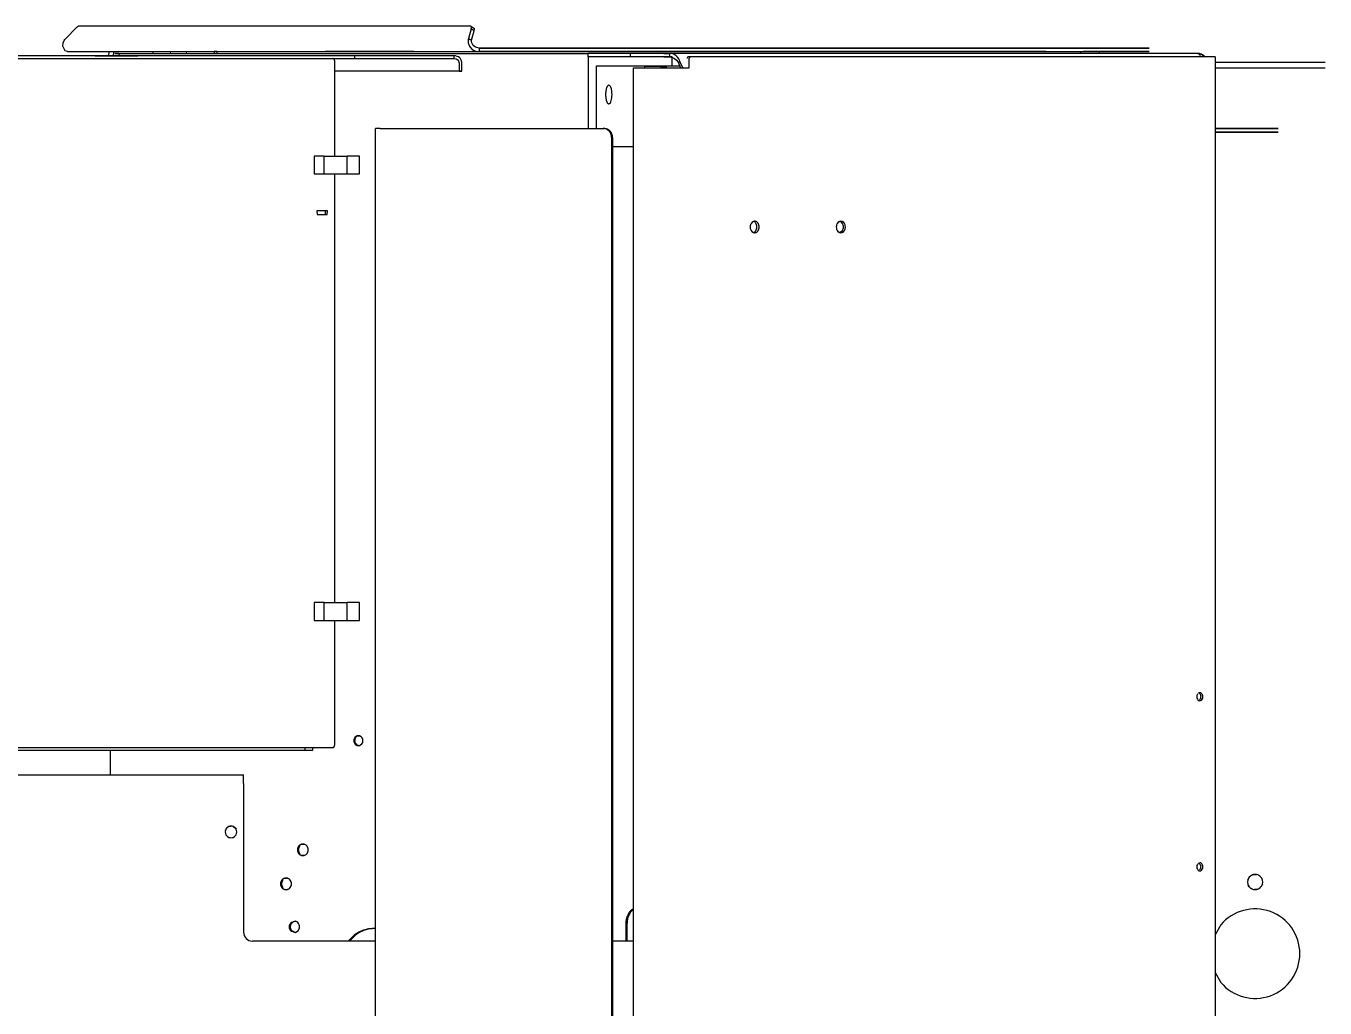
# Model space of a CAD drawing. Header units: millimetres. Extents: x -187347 to 135007, y -6415 to 292048.
# Drawn here: x -62155 to -61430, y 56577 to 57126 of the extents above; entities that cross this region are included whole.
import ezdxf

# ---------------------------------------------------------------- set-up
doc = ezdxf.new("R2010")
doc.units = ezdxf.units.MM
doc.header["$LTSCALE"] = 100
doc.layers.get('0').update_dxf_attribs({"lineweight": 18})
doc.layers.add('Layout Cabinplant', color=30, linetype='Continuous')
doc.layers.add('LAYOUT customer', color=5, linetype='Continuous')

# ---------------------------------------------------------------- blocks, each defined once
blk = doc.blocks.new('CP hopper')
at = {"color": 5, "linetype": 'Continuous'}
blk.add_arc((-27218.74, -666.67), 4.9, 135.00354, 180.00394, dxfattribs=at)
for points in [[(-27222.24, -665.09), (-27222.86, -665.58), (-27223.35, -666.2), (-27223.62, -666.72), (-27223.64, -667.3)], [(-27123.39, -914.16), (-27123.51, -913.49), (-27123.83, -912.9), (-27124.07, -912.62), (-27124.35, -912.38), (-27124.67, -912.15), (-27125.02, -911.97), (-27125.41, -911.83), (-27125.8, -911.72), (-27126.22, -911.66), (-27126.64, -911.64), (-27127.07, -911.66), (-27127.49, -911.72), (-27127.88, -911.83), (-27128.27, -911.97), (-27128.62, -912.15), (-27128.94, -912.38), (-27129.22, -912.62), (-27129.46, -912.9), (-27129.78, -913.49), (-27129.89, -914.16)], [(-27123.39, -914.16), (-27123.93, -914), (-27124.38, -913.66), (-27124.75, -913.4), (-27125.15, -913.19), (-27125.51, -913.06), (-27125.89, -912.96), (-27126.26, -912.91), (-27126.64, -912.89), (-27127.03, -912.91), (-27127.4, -912.96), (-27127.77, -913.05), (-27128.12, -913.17), (-27128.44, -913.32), (-27128.76, -913.5), (-27129.31, -913.85), (-27129.89, -914.16)], [(-27221.64, -949.91), (-27221.59, -950.04), (-27221.53, -950.16), (-27221.48, -950.29), (-27221.41, -950.4), (-27221.32, -950.47), (-27221.21, -950.53), (-27221.1, -950.59), (-27220.99, -950.65)], [(-27221.64, -951.17), (-27221.59, -951.29), (-27221.53, -951.42), (-27221.48, -951.55), (-27221.41, -951.66), (-27221.32, -951.73), (-27221.21, -951.79), (-27221.1, -951.85), (-27220.99, -951.91)], [(-27176.64, -993.49), (-27177.62, -993.58), (-27178.56, -993.85), (-27179, -994.04), (-27179.42, -994.28), (-27179.82, -994.55), (-27180.18, -994.87), (-27180.51, -995.21), (-27180.8, -995.58), (-27181.05, -995.97), (-27181.26, -996.39), (-27181.55, -997.27), (-27181.64, -998.19)], [(-27176.64, -994), (-27177.62, -994.09), (-27178.56, -994.36), (-27179, -994.56), (-27179.42, -994.79), (-27179.82, -995.07), (-27180.18, -995.38), (-27180.51, -995.72), (-27180.81, -996.1), (-27181.09, -996.51), (-27181.33, -996.95), (-27181.6, -997.81), (-27181.64, -998.7)], [(-27205.89, -995.58), (-27205.69, -996), (-27205.38, -996.35), (-27205.08, -996.55), (-27204.75, -996.69), (-27204.34, -996.85), (-27203.92, -996.98), (-27203.42, -997.1), (-27202.92, -997.19), (-27202.37, -997.27), (-27201.81, -997.33), (-27201.23, -997.36), (-27200.64, -997.37), (-27200.06, -997.36), (-27199.48, -997.33), (-27198.92, -997.27), (-27198.37, -997.19), (-27197.87, -997.1), (-27197.37, -996.98), (-27196.95, -996.85), (-27196.54, -996.69), (-27196.22, -996.54), (-27195.91, -996.35), (-27195.56, -996.03), (-27195.39, -995.58)]]:
    blk.add_spline(points, degree=3, dxfattribs=at)
at = {"layer": 'LAYOUT customer', "linetype": 'Continuous'}
for p, q in [((-27218.64, -656.96), (-27218.64, -595.55)), ((-27215.64, -656.96), (-27215.64, -595.55)), ((-27181.64, -625.06), (-27181.64, -621.77)), ((-27181.64, -621.77), (-27181.64, -626.77)), ((-27179.64, -626.77), (-27179.64, -621.77)), ((-27179.64, -621.77), (-27179.64, -625.06)), ((-27181.64, -626.77), (-27181.64, -625.06)), ((-27181.64, -626.77), (-27181.64, -656.96)), ((-27181.64, -656.96), (-27181.64, -626.77)), ((-27179.64, -625.06), (-27179.64, -626.77)), ((-27179.64, -626.77), (-27179.64, -656.96)), ((-27179.64, -656.96), (-27179.64, -626.77)), ((-26762.73, -630.91), (-26763.31, -631.31)), ((-26761.75, -630.53), (-26762.73, -630.91)), ((-26760.64, -630.37), (-26761.75, -630.53)), ((-26759.54, -630.53), (-26760.64, -630.37)), ((-26758.55, -630.92), (-26759.54, -630.53)), ((-26759.54, -630.53), (-26759.14, -630.68)), ((-26757.97, -631.32), (-26758.55, -630.92)), ((-26764.89, -634.6), (-26764.81, -633.78)), ((-26764.81, -633.78), (-26764.89, -634.6)), ((-26764.82, -635.43), (-26764.89, -634.6)), ((-26764.89, -634.6), (-26764.82, -635.43)), ((-26764.62, -636.12), (-26764.82, -635.43)), ((-26764.82, -635.43), (-26764.62, -636.12)), ((-26764.61, -633.08), (-26764.81, -633.78)), ((-26764.62, -636.12), (-26763.99, -637.23)), ((-26763.98, -631.98), (-26764.61, -633.08)), ((-26763.99, -637.23), (-26764.25, -636.77)), ((-26763.99, -637.23), (-26763.32, -637.92)), ((-26763.98, -631.98), (-26763.31, -631.31)), ((-26763.31, -631.31), (-26763.98, -631.98)), ((-26763.32, -637.92), (-26762.74, -638.32)), ((-26762.74, -638.32), (-26761.76, -638.71)), ((-26759.54, -638.71), (-26758.55, -638.32)), ((-26758.55, -638.32), (-26759.08, -638.53)), ((-26758.55, -638.32), (-26757.97, -637.92)), ((-26757.97, -637.92), (-26758.55, -638.32)), ((-26757.31, -631.98), (-26757.97, -631.32)), ((-26757.97, -637.92), (-26757.3, -637.23)), ((-26757.3, -637.23), (-26757.97, -637.92)), ((-26756.68, -633.08), (-26757.31, -631.98)), ((-26757.31, -631.98), (-26757.03, -632.48)), ((-26757.3, -637.23), (-26756.67, -636.12)), ((-26756.67, -636.12), (-26757.04, -636.77)), ((-26756.48, -633.78), (-26756.68, -633.08)), ((-26756.68, -633.08), (-26756.48, -633.78)), ((-26756.67, -636.12), (-26756.48, -635.46)), ((-26756.43, -634.95), (-26756.48, -633.78)), ((-26756.48, -633.78), (-26756.4, -634.6)), ((-26756.48, -635.46), (-26756.43, -634.95)), ((-26756.4, -634.6), (-26756.43, -634.95)), ((-26761.76, -638.71), (-26762.21, -638.53)), ((-26761.76, -638.71), (-26760.64, -638.87)), ((-26760.64, -638.87), (-26759.54, -638.71)), ((-27221.64, -656.96), (-27221.64, -658.78)), ((-27221.64, -656.96), (-26411.64, -656.96)), ((-27221.64, -658.78), (-27221.64, -949.91)), ((-26736.71, -653.77), (-26731.19, -656.96)), ((-26710.1, -656.96), (-26704.58, -653.77)), ((-27223.64, -666.67), (-27223.47, -665.24)), ((-27223.64, -666.67), (-27223.64, -667.3)), ((-27223.64, -666.67), (-27223.64, -667.3)), ((-27223.64, -667.3), (-27223.64, -961.43)), ((-27223.47, -665.24), (-27223.32, -664.8)), ((-27223.32, -664.8), (-27222.85, -663.93)), ((-27222.85, -663.93), (-27222.21, -663.21)), ((-27222.24, -665.09), (-27221.64, -664.96)), ((-27222.21, -663.21), (-27221.64, -662.83)), ((-27221.64, -662.83), (-27222.21, -663.21)), ((-26866.3, -665), (-26866.39, -665.47)), ((-26866.39, -665.47), (-26866.3, -666.26)), ((-26865.88, -664.36), (-26866.3, -665)), ((-26866.3, -666.26), (-26866.09, -665.86)), ((-26866.09, -665.86), (-26865.53, -665.36)), ((-26865.89, -666.58), (-26865.53, -666.85)), ((-26865.52, -664.09), (-26865.88, -664.36)), ((-26865.53, -665.36), (-26864.95, -665.1)), ((-26865.53, -666.85), (-26864.95, -667.11)), ((-26864.93, -663.84), (-26865.52, -664.09)), ((-26864.95, -665.1), (-26864.58, -665.02)), ((-26864.95, -667.11), (-26864.58, -667.19)), ((-26864.56, -663.75), (-26864.93, -663.84)), ((-26864.58, -665.02), (-26864.15, -664.98)), ((-26864.58, -667.19), (-26864.15, -667.23)), ((-26864.13, -663.72), (-26864.56, -663.75)), ((-26864.15, -664.98), (-26863.73, -665.01)), ((-26864.15, -667.23), (-26863.73, -667.19)), ((-26863.71, -663.76), (-26864.13, -663.72)), ((-26863.73, -665.01), (-26863.36, -665.1)), ((-26863.73, -667.19), (-26863.36, -667.11)), ((-26863.34, -663.84), (-26863.71, -663.76)), ((-26863.36, -665.1), (-26862.77, -665.35)), ((-26863.36, -667.11), (-26862.77, -666.86)), ((-26862.76, -664.1), (-26863.34, -663.84)), ((-26862.77, -665.35), (-26862.41, -665.62)), ((-26862.77, -666.86), (-26862.41, -666.59)), ((-26862.2, -664.6), (-26862.76, -664.1)), ((-26862.41, -666.59), (-26861.99, -665.95)), ((-26861.99, -665.01), (-26862.2, -664.6)), ((-26861.89, -665.47), (-26861.99, -665.01)), ((-26861.99, -665.95), (-26861.89, -665.47)), ((-26771.3, -665), (-26771.39, -665.47)), ((-26771.39, -665.47), (-26771.09, -665.86)), ((-26770.88, -664.36), (-26771.3, -665)), ((-26771.09, -665.86), (-26771.3, -666.26)), ((-26771.3, -666.26), (-26771.09, -665.86)), ((-26771.09, -665.86), (-26770.53, -665.36)), ((-26770.89, -666.58), (-26770.53, -666.85)), ((-26770.52, -664.09), (-26770.88, -664.36)), ((-26770.53, -665.36), (-26769.95, -665.1)), ((-26770.53, -666.85), (-26769.95, -667.11)), ((-26769.93, -663.84), (-26770.52, -664.09)), ((-26769.95, -665.1), (-26769.58, -665.02)), ((-26769.95, -667.11), (-26769.58, -667.19)), ((-26769.56, -663.75), (-26769.93, -663.84)), ((-26769.58, -665.02), (-26769.15, -664.98)), ((-26769.58, -667.19), (-26769.15, -667.23)), ((-26769.13, -663.72), (-26769.56, -663.75)), ((-26769.15, -664.98), (-26768.73, -665.01)), ((-26769.15, -667.23), (-26768.73, -667.19)), ((-26768.71, -663.76), (-26769.13, -663.72)), ((-26768.73, -665.01), (-26768.36, -665.1)), ((-26768.73, -667.19), (-26768.36, -667.11)), ((-26768.34, -663.84), (-26768.71, -663.76)), ((-26768.36, -665.1), (-26767.77, -665.35)), ((-26768.36, -667.11), (-26767.77, -666.86)), ((-26767.76, -664.1), (-26768.34, -663.84)), ((-26767.77, -665.35), (-26767.41, -665.62)), ((-26767.77, -666.86), (-26767.41, -666.59)), ((-26767.2, -664.6), (-26767.76, -664.1)), ((-26767.41, -666.59), (-26766.99, -665.95)), ((-26766.99, -665.01), (-26767.2, -664.6)), ((-26766.89, -665.47), (-26766.99, -665.01)), ((-26766.99, -665.95), (-26766.89, -665.47)), ((-27226.64, -693.75), (-27226.64, -749.34)), ((-27226.64, -695.72), (-27226.64, -693.75)), ((-27226.64, -985.5), (-27226.64, -695.72)), ((-27224.64, -749.34), (-27224.64, -693.75)), ((-27224.64, -693.75), (-27224.64, -695.72)), ((-27224.64, -695.72), (-27224.64, -721.44)), ((-27224.64, -721.44), (-27224.64, -728.29)), ((-27223.64, -721.44), (-27224.64, -721.44)), ((-27224.64, -730.44), (-27224.64, -721.44)), ((-27224.64, -728.29), (-27224.64, -730.44)), ((-27224.64, -730.44), (-27224.54, -731.35)), ((-27224.64, -1068), (-27224.64, -730.44)), ((-27224.54, -731.35), (-27224.27, -731.96)), ((-27224.27, -731.96), (-27223.83, -732.43)), ((-27226.64, -749.34), (-27226.64, -753.18)), ((-27226.64, -752.59), (-27226.64, -751.39)), ((-27226.64, -751.39), (-27226.64, -982.94)), ((-27226.64, -792.97), (-27226.64, -752.59)), ((-27226.64, -753.18), (-27226.64, -792.63)), ((-27224.64, -753.18), (-27224.64, -749.34)), ((-27224.64, -751.39), (-27224.64, -752.59)), ((-27224.64, -982.94), (-27224.64, -751.39)), ((-27224.64, -752.59), (-27224.64, -792.97)), ((-27224.64, -792.63), (-27224.64, -753.18)), ((-27226.64, -792.63), (-27226.64, -800.89)), ((-27226.64, -793.57), (-27226.64, -792.97)), ((-27226.64, -798.86), (-27226.64, -793.57)), ((-27224.64, -800.94), (-27224.64, -792.63)), ((-27224.64, -792.97), (-27224.64, -793.58)), ((-27224.64, -793.58), (-27224.64, -798.86)), ((-27226.64, -801.85), (-27226.64, -798.86)), ((-27226.64, -800.89), (-27226.64, -801.58)), ((-27226.64, -801.58), (-27226.64, -985.5)), ((-27226.64, -985.5), (-27226.64, -801.85)), ((-27224.64, -798.86), (-27224.64, -801.85)), ((-27224.64, -801.51), (-27224.64, -800.94)), ((-27224.64, -1068), (-27224.64, -801.51)), ((-27224.64, -801.85), (-27224.64, -1068)), ((-27129.77, -865.32), (-27129.89, -865.98)), ((-27129.89, -865.98), (-27129.77, -866.64)), ((-27129.17, -864.39), (-27129.77, -865.32)), ((-27129.77, -866.64), (-27129.48, -866)), ((-27129.77, -866.64), (-27129.48, -867.22)), ((-27129.48, -866), (-27128.66, -865.26)), ((-27129.48, -867.22), (-27128.66, -867.96)), ((-27128.64, -863.99), (-27129.17, -864.39)), ((-27128.66, -865.26), (-27127.82, -864.88)), ((-27128.66, -867.96), (-27127.82, -868.33)), ((-27127.8, -863.62), (-27128.64, -863.99)), ((-27127.82, -864.88), (-27127.29, -864.76)), ((-27127.82, -868.33), (-27127.29, -868.45)), ((-27127.26, -863.5), (-27127.8, -863.62)), ((-27127.29, -864.76), (-27126.66, -864.71)), ((-27127.29, -868.45), (-27126.66, -868.5)), ((-27126.63, -863.45), (-27127.26, -863.5)), ((-27126.66, -864.71), (-27126.03, -864.76)), ((-27126.66, -868.5), (-27126.03, -868.46)), ((-27126, -863.5), (-27126.63, -863.45)), ((-27126.03, -864.76), (-27125.49, -864.87)), ((-27126.03, -868.46), (-27125.49, -868.34)), ((-27125.47, -863.62), (-27126, -863.5)), ((-27125.49, -864.87), (-27124.65, -865.25)), ((-27125.49, -868.34), (-27124.65, -867.97)), ((-27124.63, -864), (-27125.47, -863.62)), ((-27124.65, -865.25), (-27124.12, -865.65)), ((-27124.65, -867.97), (-27124.12, -867.57)), ((-27123.81, -864.74), (-27124.63, -864)), ((-27124.12, -865.65), (-27123.52, -866.64)), ((-27124.12, -867.57), (-27123.52, -866.64)), ((-27123.52, -865.32), (-27123.81, -864.74)), ((-27123.39, -865.98), (-27123.52, -865.32)), ((-27123.52, -866.64), (-27123.39, -865.98)), ((-27129.77, -914.82), (-27129.89, -914.16)), ((-27129.89, -914.16), (-27129.77, -914.82)), ((-27123.39, -914.16), (-27123.52, -914.82)), ((-27123.52, -914.82), (-27123.39, -914.16)), ((-27129.77, -914.82), (-27129.48, -915.4)), ((-27129.48, -915.4), (-27128.66, -916.14)), ((-27128.66, -916.14), (-27127.82, -916.51)), ((-27127.82, -916.51), (-27127.29, -916.64)), ((-27127.29, -916.64), (-27126.66, -916.69)), ((-27126.66, -916.69), (-27126.03, -916.64)), ((-27126.03, -916.64), (-27125.49, -916.52)), ((-27125.49, -916.52), (-27124.65, -916.15)), ((-27124.65, -916.15), (-27124.12, -915.75)), ((-27124.12, -915.75), (-27123.52, -914.82)), ((-27221.64, -949.91), (-27221.64, -951.17)), ((-27221.49, -957.15), (-27222.24, -957.88)), ((-27220.62, -956.52), (-27221.49, -957.15)), ((-27215.64, -950.69), (-27220.99, -950.65)), ((-27220.79, -958.84), (-27219.85, -957.75)), ((-27220.18, -956.25), (-27220.62, -956.52)), ((-27218.74, -955.64), (-27220.18, -956.25)), ((-27219.85, -957.75), (-27218.74, -956.9)), ((-27215.64, -954.19), (-27218.74, -955.64)), ((-27218.74, -956.9), (-27215.64, -955.45)), ((-27218.74, -955.64), (-27218.74, -956.4)), ((-27218.74, -956.4), (-27218.74, -956.9)), ((-27216.64, -960.13), (-27216.64, -955.92)), ((-27215.64, -951.74), (-27215.64, -950.69)), ((-27215.64, -956.5), (-27215.64, -951.74)), ((-27215.64, -978.55), (-27215.64, -956.5)), ((-27223.47, -960.02), (-27223.64, -961.43)), ((-27223.64, -961.43), (-27223.64, -964.83)), ((-27222.44, -961.43), (-27223.64, -961.43)), ((-27223.64, -961.43), (-27223.64, -967.38)), ((-27223.64, -964.83), (-27223.64, -961.43)), ((-27223.64, -961.43), (-27223.64, -983.62)), ((-27223.32, -959.58), (-27223.47, -960.02)), ((-27222.85, -958.69), (-27223.32, -959.58)), ((-27222.24, -957.88), (-27222.85, -958.69)), ((-27221.64, -961.43), (-27222.44, -961.43)), ((-27221.64, -961.43), (-27221.39, -960.06)), ((-27216.64, -960.13), (-27221.64, -960.13)), ((-27221.64, -960.13), (-27221.64, -961.43)), ((-27221.64, -962.61), (-27221.64, -961.43)), ((-27221.64, -961.43), (-27221.64, -962.61)), ((-27221.64, -964.83), (-27221.64, -962.61)), ((-27221.64, -962.61), (-27221.64, -964.83)), ((-27221.64, -964.83), (-27221.64, -983.62)), ((-27221.39, -960.06), (-27220.79, -958.84)), ((-27216.64, -1002.42), (-27216.64, -960.13)), ((-27216.39, -963.48), (-27215.64, -963.48)), ((-27216.39, -963.48), (-27216.39, -965.15)), ((-27216.39, -966.26), (-27216.39, -963.48)), ((-27223.64, -967.38), (-27223.64, -980.2)), ((-27215.64, -966.26), (-27216.39, -966.26)), ((-27216.39, -966.26), (-27216.39, -967.4)), ((-27216.39, -967.4), (-27216.39, -975.7)), ((-27216.39, -975.7), (-27215.64, -975.7)), ((-27215.64, -980.68), (-27215.64, -978.55)), ((-27226.64, -982.94), (-27226.64, -985.5)), ((-27226.64, -985.5), (-27226.64, -1068)), ((-27226.64, -1068), (-27226.64, -985.5)), ((-27226.64, -1068), (-27226.64, -985.5)), ((-27226.64, -985.5), (-27226.64, -1068)), ((-27224.64, -985.5), (-27224.64, -982.94)), ((-27224.64, -1068), (-27224.64, -985.5)), ((-27223.64, -980.2), (-27223.64, -983.62)), ((-27223.64, -983.62), (-27221.64, -983.62)), ((-27223.64, -983.62), (-27223.64, -1007.11)), ((-27221.64, -983.62), (-27221.64, -1007.11)), ((-27221.64, -983.62), (-27221.64, -1007.11)), ((-27215.64, -981.77), (-27215.64, -980.68)), ((-26417.64, -981.77), (-27215.64, -981.77)), ((-27171.64, -993.49), (-27171.64, -981.77)), ((-26745.76, -981.77), (-26745.13, -982.9)), ((-26745.13, -982.21), (-26745.38, -981.77)), ((-26737.64, -985.38), (-26737.64, -986.06)), ((-26727.64, -985.38), (-26737.64, -985.38)), ((-26737.64, -986.06), (-26727.64, -986.06)), ((-26727.64, -981.77), (-26727.64, -993.49)), ((-27202.51, -993.9), (-27203.87, -994.16)), ((-27201.64, -993.81), (-27202.51, -993.9)), ((-27200.62, -993.78), (-27201.64, -993.81)), ((-27199.61, -993.82), (-27200.62, -993.78)), ((-27198.74, -993.9), (-27199.61, -993.82)), ((-27197.39, -994.17), (-27198.74, -993.9)), ((-27176.64, -993.49), (-26456.64, -993.49)), ((-27176.64, -994), (-27176.64, -993.49)), ((-27176.64, -994), (-26456.64, -994)), ((-27205.7, -995.1), (-27205.89, -995.58)), ((-27205.21, -994.69), (-27205.7, -995.1)), ((-27204.72, -994.44), (-27205.21, -994.69)), ((-27203.87, -994.16), (-27204.72, -994.44)), ((-27196.55, -994.45), (-27197.39, -994.17)), ((-27196.07, -994.7), (-27196.55, -994.45)), ((-27195.59, -995.11), (-27196.07, -994.7)), ((-27195.39, -995.58), (-27195.59, -995.11)), ((-27181.64, -998.7), (-27181.64, -998.19)), ((-27181.64, -998.19), (-27181.64, -998.7)), ((-27181.64, -1123.21), (-27181.64, -998.7)), ((-27221.64, -1007.11), (-27223.64, -1007.11)), ((-27223.64, -1269.21), (-27223.64, -1007.11)), ((-27221.64, -1007.11), (-27181.64, -1007.11)), ((-27181.64, -1002.42), (-27216.64, -1002.42)), ((-27238.96, -1072.76), (-27237.63, -1070.68)), ((-27238.96, -1291.37), (-27238.96, -1072.76)), ((-27236.29, -1070.82), (-27237.29, -1072.47)), ((-27237.29, -1072.47), (-27231.99, -1073.92)), ((-27230.99, -1072.27), (-27236.29, -1070.82)), ((-27231.99, -1073.92), (-27231.43, -1073)), ((-27231.43, -1073), (-27230.99, -1072.27)), ((-27230.64, -1072.28), (-27230.99, -1072.27)), ((-27230.29, -1072.28), (-27230.64, -1072.28)), ((-27229.54, -1072.17), (-27230.29, -1072.28)), ((-27228.12, -1071.3), (-27229.54, -1072.17)), ((-27229.54, -1074.08), (-27228.11, -1073.65)), ((-27227.5, -1070.59), (-27228.12, -1071.3)), ((-27228.11, -1073.65), (-27227.67, -1073.41)), ((-27227.67, -1073.41), (-27227.08, -1073.01)), ((-27227.07, -1069.83), (-27227.5, -1070.59)), ((-27227.08, -1073.01), (-27226.05, -1072.03)), ((-27226.9, -1069.39), (-27227.07, -1069.83)), ((-27226.64, -1068), (-27226.9, -1069.39)), ((-27226.64, -1068), (-27225.77, -1068)), ((-27226.05, -1072.03), (-27225.44, -1071.14)), ((-27225.77, -1068), (-27224.64, -1068)), ((-27225.44, -1071.14), (-27224.97, -1070.13)), ((-27224.97, -1070.13), (-27224.82, -1069.63)), ((-27224.82, -1069.63), (-27224.64, -1068)), ((-27224.64, -1297.98), (-27224.64, -1068)), ((-27224.64, -1104.53), (-27224.64, -1068)), ((-27224.64, -1140.31), (-27224.64, -1068)), ((-27231.99, -1073.92), (-27231.43, -1074.11)), ((-27231.43, -1074.11), (-27230.82, -1074.19)), ((-27230.82, -1074.19), (-27229.54, -1074.08)), ((-27221.99, -1080.37), (-27222.22, -1081.23)), ((-27221.62, -1079.57), (-27221.99, -1080.37)), ((-27221.12, -1078.85), (-27221.62, -1079.57)), ((-27220.79, -1082.12), (-27220.6, -1080.92)), ((-27220.6, -1080.92), (-27220.06, -1079.85)), ((-27213.79, -1077.73), (-27218.29, -1077.73)), ((-27218.29, -1079.16), (-27213.79, -1079.16)), ((-27213.79, -1079.16), (-27213.79, -1077.73)), ((-27213.79, -1077.73), (-27213.79, -1079.16)), ((-27213.79, -1079.16), (-27213.79, -1148.6)), ((-27222.3, -1082.12), (-27222.3, -1258.58)), ((-27222.22, -1081.23), (-27222.3, -1082.12)), ((-27222.3, -1082.12), (-27222.3, -1137.64)), ((-27222.3, -1082.12), (-27221.48, -1082.12)), ((-27221.48, -1082.12), (-27220.79, -1082.12)), ((-27220.79, -1137.64), (-27220.79, -1082.12)), ((-27224.64, -1105.47), (-27224.64, -1104.53)), ((-27224.64, -1104.53), (-27224.64, -1153.87)), ((-27224.64, -1214.57), (-27224.64, -1105.47)), ((-27181.64, -1123.21), (-27181.64, -1125.84)), ((-26451.64, -1125.84), (-27181.64, -1125.84)), ((-26734.46, -1125.84), (-26734.64, -1127.02)), ((-26727.64, -1125.84), (-26727.64, -1194.62)), ((-27222.3, -1137.64), (-27220.79, -1137.64)), ((-27222.3, -1137.64), (-27222.3, -1280.62)), ((-27220.79, -1162.72), (-27220.79, -1137.64)), ((-27156.29, -1134.87), (-27166.29, -1134.87)), ((-27166.29, -1134.87), (-27166.29, -1141.8)), ((-27156.29, -1141.8), (-27156.29, -1134.87)), ((-26916.79, -1134.87), (-26916.79, -1141.8)), ((-26906.79, -1134.87), (-26916.79, -1134.87)), ((-26906.79, -1141.8), (-26906.79, -1134.87)), ((-26842.39, -1135.47), (-26842.28, -1134.78)), ((-26842.28, -1134.78), (-26842.39, -1135.47)), ((-26842.28, -1136.16), (-26842.39, -1135.47)), ((-26842.39, -1135.47), (-26842.28, -1136.16)), ((-26841.78, -1133.84), (-26842.28, -1134.78)), ((-26842.03, -1136.75), (-26842.28, -1136.16)), ((-26842.28, -1136.16), (-26842.03, -1136.75)), ((-26841.34, -1136.82), (-26842.03, -1136.75)), ((-26842.03, -1136.75), (-26841.35, -1137.49)), ((-26841.34, -1133.44), (-26841.78, -1133.84)), ((-26841.35, -1137.49), (-26840.64, -1137.88)), ((-26840.62, -1133.06), (-26841.34, -1133.44)), ((-26840.62, -1137.2), (-26841.34, -1136.82)), ((-26840.64, -1137.88), (-26840.19, -1138.01)), ((-26840.17, -1132.93), (-26840.62, -1133.06)), ((-26840.17, -1137.33), (-26840.62, -1137.2)), ((-26840.19, -1138.01), (-26839.66, -1138.06)), ((-26839.63, -1132.89), (-26840.17, -1132.93)), ((-26839.63, -1137.37), (-26840.17, -1137.33)), ((-26839.66, -1138.06), (-26839.12, -1138.01)), ((-26839.1, -1132.94), (-26839.63, -1132.89)), ((-26839.1, -1137.32), (-26839.63, -1137.37)), ((-26839.12, -1138.01), (-26838.67, -1137.89)), ((-26838.65, -1133.06), (-26839.1, -1132.94)), ((-26838.65, -1137.2), (-26839.1, -1137.32)), ((-26838.67, -1137.89), (-26837.95, -1137.5)), ((-26837.94, -1133.45), (-26838.65, -1133.06)), ((-26837.94, -1136.81), (-26838.65, -1137.2)), ((-26837.95, -1137.5), (-26837.51, -1137.1)), ((-26837.26, -1134.2), (-26837.94, -1133.45)), ((-26837.5, -1136.41), (-26837.94, -1136.81)), ((-26837.51, -1137.1), (-26837.01, -1136.16)), ((-26837.01, -1136.16), (-26837.5, -1136.41)), ((-26837.01, -1134.79), (-26837.26, -1134.2)), ((-26836.89, -1135.47), (-26837.01, -1134.79)), ((-26836.89, -1135.47), (-26837.01, -1136.16)), ((-26837.01, -1136.16), (-26836.89, -1135.47)), ((-26727.64, -1140.49), (-26731.17, -1136.92)), ((-26731.17, -1137.6), (-26727.64, -1141.17)), ((-27224.64, -1148.63), (-27224.64, -1140.31)), ((-27156.29, -1141.8), (-27166.29, -1141.8)), ((-27166.29, -1154.48), (-27166.29, -1141.8)), ((-27156.29, -1154.48), (-27156.29, -1141.8)), ((-26916.79, -1154.48), (-26916.79, -1141.8)), ((-26906.79, -1141.8), (-26916.79, -1141.8)), ((-26906.79, -1154.48), (-26906.79, -1141.8)), ((-27224.64, -1149.19), (-27224.64, -1148.63)), ((-27224.64, -1152.48), (-27224.64, -1149.19)), ((-27224.64, -1153.87), (-27224.64, -1152.48)), ((-27220.79, -1160.86), (-27220.79, -1149.69)), ((-27166.29, -1148.6), (-27218.79, -1148.6)), ((-26916.79, -1148.6), (-27156.29, -1148.6)), ((-27135.59, -1152.74), (-27135.59, -1158.63)), ((-27133.69, -1152.9), (-27135.59, -1152.74)), ((-27133.69, -1158.46), (-27133.69, -1152.9)), ((-26837.79, -1148.6), (-26906.79, -1148.6)), ((-26835.79, -1160.86), (-26835.79, -1149.69)), ((-27220.79, -1161.95), (-27220.79, -1160.86)), ((-27156.29, -1154.48), (-27166.29, -1154.48)), ((-27166.29, -1154.48), (-27166.29, -1160.24)), ((-27166.29, -1160.24), (-27156.29, -1160.24)), ((-27156.29, -1160.24), (-27156.29, -1154.48)), ((-27135.59, -1154), (-27133.99, -1154)), ((-27135.59, -1158.63), (-27133.69, -1158.46)), ((-26916.79, -1154.48), (-26916.79, -1160.24)), ((-26906.79, -1154.48), (-26916.79, -1154.48)), ((-26916.79, -1160.24), (-26906.79, -1160.24)), ((-26906.79, -1160.24), (-26906.79, -1154.48)), ((-26835.79, -1166.4), (-26835.79, -1160.86)), ((-27220.79, -1162.72), (-27220.79, -1161.95)), ((-27220.79, -1163.39), (-27220.79, -1162.72)), ((-27220.79, -1166.4), (-27220.79, -1163.39)), ((-27220.79, -1396.22), (-27220.79, -1166.4)), ((-26834.29, -1160.98), (-26835.79, -1160.98)), ((-26834.29, -1165.16), (-26835.79, -1165.16)), ((-26835.79, -1396.22), (-26835.79, -1166.4)), ((-26834.29, -1165.16), (-26834.29, -1160.98)), ((-26834.29, -1395.68), (-26834.29, -1165.16)), ((-26781.47, -1164.98), (-26781.89, -1165.8)), ((-26781.89, -1165.8), (-26781.89, -1166.48)), ((-26781.89, -1166.48), (-26781.89, -1165.8)), ((-26781.77, -1167.28), (-26781.89, -1166.48)), ((-26781.89, -1166.48), (-26781.77, -1167.28)), ((-26781.48, -1167.98), (-26781.77, -1167.28)), ((-26781.77, -1167.28), (-26781.48, -1167.98)), ((-26780.64, -1168.2), (-26781.48, -1167.98)), ((-26781.48, -1167.98), (-26781.18, -1168.4)), ((-26781.17, -1164.56), (-26781.47, -1164.98)), ((-26780.64, -1164.08), (-26781.17, -1164.56)), ((-26779.8, -1163.63), (-26780.64, -1164.08)), ((-26779.26, -1163.48), (-26779.8, -1163.63)), ((-26778.63, -1163.43), (-26779.26, -1163.48)), ((-26778, -1163.49), (-26778.63, -1163.43)), ((-26777.47, -1163.64), (-26778, -1163.49)), ((-26776.63, -1164.09), (-26777.47, -1163.64)), ((-26776.11, -1164.57), (-26776.63, -1164.09)), ((-26775.82, -1167.99), (-26776.63, -1168.19)), ((-26776.12, -1168.41), (-26775.82, -1167.99)), ((-26775.81, -1164.99), (-26776.11, -1164.57)), ((-26775.52, -1167.28), (-26775.82, -1167.99)), ((-26775.82, -1167.99), (-26775.52, -1167.28)), ((-26775.39, -1165.8), (-26775.81, -1164.99)), ((-26775.39, -1166.48), (-26775.52, -1167.28)), ((-26775.52, -1167.28), (-26775.39, -1166.48)), ((-26775.39, -1166.48), (-26775.39, -1165.8)), ((-26775.39, -1165.8), (-26775.39, -1166.48)), ((-26781.18, -1168.4), (-26780.66, -1168.88)), ((-26780.66, -1168.88), (-26779.82, -1169.33)), ((-26779.8, -1168.65), (-26780.64, -1168.2)), ((-26779.82, -1169.33), (-26779.29, -1169.47)), ((-26779.26, -1168.8), (-26779.8, -1168.65)), ((-26779.29, -1169.47), (-26778.66, -1169.54)), ((-26778.63, -1168.85), (-26779.26, -1168.8)), ((-26778.66, -1169.54), (-26778.03, -1169.48)), ((-26778, -1168.79), (-26778.63, -1168.85)), ((-26778.03, -1169.48), (-26777.49, -1169.34)), ((-26777.47, -1168.64), (-26778, -1168.79)), ((-26777.49, -1169.34), (-26776.65, -1168.89)), ((-26776.63, -1168.19), (-26777.47, -1168.64)), ((-26776.65, -1168.89), (-26776.12, -1168.41)), ((-26762.89, -1175.88), (-26762.77, -1175.08)), ((-26762.77, -1175.08), (-26762.89, -1175.88)), ((-26762.47, -1174.37), (-26762.77, -1175.08)), ((-26762.17, -1173.95), (-26762.47, -1174.37)), ((-26761.64, -1173.47), (-26762.17, -1173.95)), ((-26760.8, -1173.02), (-26761.64, -1173.47)), ((-26760.26, -1172.88), (-26760.8, -1173.02)), ((-26759.63, -1172.83), (-26760.26, -1172.88)), ((-26759, -1172.89), (-26759.63, -1172.83)), ((-26758.47, -1173.03), (-26759, -1172.89)), ((-26757.63, -1173.49), (-26758.47, -1173.03)), ((-26757.11, -1173.97), (-26757.63, -1173.49)), ((-26756.81, -1174.38), (-26757.11, -1173.97)), ((-26756.52, -1175.08), (-26756.81, -1174.38)), ((-26756.52, -1175.08), (-26756.39, -1175.88)), ((-26756.39, -1175.88), (-26756.52, -1175.08)), ((-26738.34, -1169.75), (-26738.74, -1170.5)), ((-26738.74, -1170.5), (-26738.63, -1171.26)), ((-26738.63, -1171.26), (-26738.74, -1170.5)), ((-26738.63, -1171.26), (-26738.34, -1171.93)), ((-26738.34, -1171.93), (-26738.63, -1171.26)), ((-26738.05, -1169.35), (-26738.34, -1169.75)), ((-26738.34, -1171.93), (-26738.05, -1172.33)), ((-26738.05, -1172.33), (-26738.34, -1171.93)), ((-26738.05, -1172.33), (-26738.06, -1173.01)), ((-26738.06, -1173.01), (-26737.57, -1173.46)), ((-26737.55, -1168.89), (-26738.05, -1169.35)), ((-26737.55, -1172.79), (-26738.05, -1172.33)), ((-26737.57, -1173.46), (-26736.77, -1173.9)), ((-26736.74, -1168.46), (-26737.55, -1168.89)), ((-26736.74, -1173.22), (-26737.55, -1172.79)), ((-26736.77, -1173.9), (-26736.26, -1174.04)), ((-26736.24, -1168.32), (-26736.74, -1168.46)), ((-26736.24, -1173.36), (-26736.74, -1173.22)), ((-26736.26, -1174.04), (-26735.66, -1174.09)), ((-26735.63, -1168.27), (-26736.24, -1168.32)), ((-26735.63, -1173.41), (-26736.24, -1173.36)), ((-26735.66, -1174.09), (-26735.05, -1174.04)), ((-26735.03, -1168.33), (-26735.63, -1168.27)), ((-26735.03, -1173.35), (-26735.63, -1173.41)), ((-26735.05, -1174.04), (-26734.55, -1173.9)), ((-26734.52, -1168.47), (-26735.03, -1168.33)), ((-26734.52, -1173.21), (-26735.03, -1173.35)), ((-26734.55, -1173.9), (-26733.74, -1173.47)), ((-26733.72, -1168.9), (-26734.52, -1168.47)), ((-26733.72, -1172.78), (-26734.52, -1173.21)), ((-26733.74, -1173.47), (-26733.24, -1173.02)), ((-26733.23, -1169.35), (-26733.72, -1168.9)), ((-26733.23, -1172.32), (-26733.72, -1172.78)), ((-26733.24, -1173.02), (-26733.23, -1172.32)), ((-26732.94, -1169.75), (-26733.23, -1169.35)), ((-26733.23, -1172.32), (-26732.94, -1171.92)), ((-26732.94, -1171.92), (-26733.23, -1172.32)), ((-26732.54, -1170.5), (-26732.94, -1169.75)), ((-26732.94, -1171.92), (-26732.66, -1171.26)), ((-26732.66, -1171.26), (-26732.94, -1171.92)), ((-26732.66, -1171.26), (-26732.54, -1170.5)), ((-26732.54, -1170.5), (-26732.66, -1171.26)), ((-26762.77, -1176.68), (-26762.89, -1175.88)), ((-26762.89, -1175.88), (-26762.77, -1176.68)), ((-26762.48, -1177.38), (-26762.77, -1176.68)), ((-26762.77, -1176.68), (-26762.48, -1177.38)), ((-26761.64, -1177.6), (-26762.48, -1177.38)), ((-26762.48, -1177.38), (-26762.18, -1177.79)), ((-26762.18, -1177.79), (-26761.66, -1178.27)), ((-26761.66, -1178.27), (-26760.82, -1178.72)), ((-26760.8, -1178.05), (-26761.64, -1177.6)), ((-26760.82, -1178.72), (-26760.29, -1178.87)), ((-26760.26, -1178.19), (-26760.8, -1178.05)), ((-26760.29, -1178.87), (-26759.66, -1178.93)), ((-26759.63, -1178.25), (-26760.26, -1178.19)), ((-26759.66, -1178.93), (-26759.03, -1178.88)), ((-26759, -1178.19), (-26759.63, -1178.25)), ((-26759.03, -1178.88), (-26758.49, -1178.73)), ((-26758.47, -1178.04), (-26759, -1178.19)), ((-26758.49, -1178.73), (-26757.65, -1178.28)), ((-26757.63, -1177.59), (-26758.47, -1178.04)), ((-26757.65, -1178.28), (-26757.12, -1177.8)), ((-26756.82, -1177.38), (-26757.63, -1177.59)), ((-26757.12, -1177.8), (-26756.82, -1177.38)), ((-26756.52, -1176.68), (-26756.82, -1177.38)), ((-26756.82, -1177.38), (-26756.52, -1176.68)), ((-26756.39, -1175.88), (-26756.52, -1176.68)), ((-26756.52, -1176.68), (-26756.39, -1175.88)), ((-26820.64, -1711.32), (-26820.64, -1199.62)), ((-26815.74, -1199.62), (-26820.64, -1199.62)), ((-26815.74, -1199.62), (-26732.64, -1199.62)), ((-26790.69, -1204.1), (-26791.21, -1204.62)), ((-26791.21, -1204.62), (-26790.69, -1204.1)), ((-26790.25, -1203.79), (-26790.69, -1204.1)), ((-26790.69, -1204.1), (-26790.25, -1203.79)), ((-26789.49, -1203.49), (-26790.25, -1203.79)), ((-26788.64, -1203.37), (-26789.49, -1203.49)), ((-26787.79, -1203.49), (-26788.64, -1203.37)), ((-26787.04, -1203.79), (-26787.79, -1203.49)), ((-26786.6, -1204.1), (-26787.04, -1203.79)), ((-26786.08, -1204.62), (-26786.6, -1204.1)), ((-26791.83, -1205.97), (-26791.89, -1206.63)), ((-26791.89, -1206.63), (-26791.83, -1207.26)), ((-26791.83, -1207.26), (-26791.89, -1206.63)), ((-26791.68, -1205.47), (-26791.83, -1205.97)), ((-26791.83, -1207.26), (-26791.67, -1207.79)), ((-26791.67, -1207.79), (-26791.83, -1207.26)), ((-26791.21, -1204.62), (-26791.68, -1205.47)), ((-26791.68, -1205.47), (-26791.21, -1204.62)), ((-26791.67, -1207.79), (-26791.19, -1208.64)), ((-26791.19, -1208.64), (-26790.69, -1209.14)), ((-26790.69, -1209.14), (-26790.25, -1209.45)), ((-26790.25, -1209.45), (-26789.49, -1209.75)), ((-26789.49, -1209.75), (-26789.89, -1209.59)), ((-26789.49, -1209.75), (-26788.64, -1209.87)), ((-26788.64, -1209.87), (-26787.8, -1209.75)), ((-26787.8, -1209.75), (-26787.05, -1209.45)), ((-26787.05, -1209.45), (-26786.61, -1209.15)), ((-26786.61, -1209.15), (-26786.1, -1208.64)), ((-26786.1, -1208.64), (-26785.62, -1207.79)), ((-26785.61, -1205.47), (-26786.08, -1204.62)), ((-26785.62, -1207.79), (-26785.46, -1207.26)), ((-26785.45, -1206), (-26785.61, -1205.47)), ((-26785.46, -1207.26), (-26785.4, -1206.63)), ((-26785.4, -1206.63), (-26785.45, -1206)), ((-27224.64, -1214.57), (-27224.64, -1215.99)), ((-27224.64, -1214.57), (-27224.64, -1215.99)), ((-27224.64, -1215.99), (-27223.64, -1215.99)), ((-27223.86, -1214.42), (-27224.21, -1214.34)), ((-27224.64, -1250.19), (-27223.64, -1250.25)), ((-27222.3, -1282.45), (-27222.3, -1258.58)), ((-27223.64, -1271.46), (-27223.64, -1269.21)), ((-27223.64, -1269.21), (-27223.64, -1271.46)), ((-27222.86, -1269.06), (-27223.21, -1268.97)), ((-27222.23, -1269.26), (-27222.86, -1269.06)), ((-27222.17, -1272.28), (-27224.64, -1272.08)), ((-27224.64, -1274.9), (-27222.18, -1275.1)), ((-26834.29, -1274.11), (-26820.64, -1274.11)), ((-27222.3, -1280.62), (-27222.3, -1394.95)), ((-27238.05, -1292.81), (-27231.99, -1298.9)), ((-27224.64, -1297.98), (-27225.02, -1299.18)), ((-27231.42, -1299.36), (-27231.99, -1298.9)), ((-27230.81, -1299.75), (-27231.42, -1299.36)), ((-27229.54, -1300.3), (-27230.81, -1299.75)), ((-27227.67, -1300.53), (-27229.54, -1300.3)), ((-27225.02, -1299.18), (-27227.67, -1300.53))]:
    blk.add_line(p, q, dxfattribs=at)
at = {"layer": 'LAYOUT customer', "linetype": 'Continuous', "const_width": 0.5}
for points in [[(-27224.64, -1231.45), (-27223.64, -1231.45)], [(-27224.64, -1240.45), (-27223.64, -1240.45)]]:
    blk.add_lwpolyline(points, dxfattribs=at)
at = {"layer": 'LAYOUT customer', "linetype": 'Continuous'}
for centre, radius, start, end in [((-26720.65, -634.62), 25, 89.99989, 229.99982), ((-26720.65, -634.62), 25, 309.99996, 90.00008), ((-26732.64, -1194.62), 5, 270, 0)]:
    blk.add_arc(centre, radius, start, end, dxfattribs=at)
for points in [[(-26745.13, -982.21), (-26743.56, -983.56), (-26741.75, -984.55), (-26739.74, -985.17), (-26737.64, -985.38)], [(-26745.13, -982.9), (-26743.56, -984.24), (-26741.75, -985.23), (-26739.74, -985.85), (-26737.64, -986.06)], [(-27237.29, -1072.47), (-27237.82, -1072.35), (-27238.36, -1072.31), (-27238.5, -1072.32), (-27238.63, -1072.33)], [(-27236.29, -1070.82), (-27236.82, -1070.7), (-27237.36, -1070.67), (-27237.5, -1070.67), (-27237.63, -1070.68)], [(-27218.29, -1077.73), (-27219.07, -1077.8), (-27219.83, -1078.02), (-27220.51, -1078.37), (-27221.12, -1078.85)], [(-27218.29, -1079.16), (-27218.78, -1079.22), (-27219.25, -1079.34), (-27219.67, -1079.57), (-27220.06, -1079.85)], [(-26734.64, -1126.33), (-26734.42, -1129.14), (-26733.76, -1131.87), (-26732.66, -1134.49), (-26731.17, -1136.92)], [(-26734.64, -1127.02), (-26734.42, -1129.82), (-26733.76, -1132.55), (-26732.66, -1135.18), (-26731.17, -1137.6)], [(-27218.79, -1148.6), (-27219.21, -1148.62), (-27219.62, -1148.72), (-27219.86, -1148.77), (-27220.08, -1148.85), (-27220.24, -1148.95), (-27220.4, -1149.07), (-27220.68, -1149.33), (-27220.79, -1149.69)], [(-26835.79, -1149.69), (-26835.9, -1149.4), (-26836.06, -1149.14), (-26836.16, -1149.05), (-26836.27, -1148.97), (-26836.46, -1148.88), (-26836.67, -1148.81), (-26837.22, -1148.64), (-26837.79, -1148.6)], [(-27238.96, -1291.37), (-27238.87, -1291.69), (-27238.73, -1291.99), (-27238.41, -1292.42), (-27238.05, -1292.81)]]:
    blk.add_spline(points, degree=3, dxfattribs=at)
blk = doc.blocks.new('CP_Whole bird batching')
at = {"layer": 'LAYOUT customer', "color": 0, "rotation": 180}
blk.add_blockref('CP hopper', (-55112.23, -8734.21), dxfattribs=at)

msp = doc.modelspace()

# ---------------------------------------------------------------- block references
at = {"layer": 'Layout Cabinplant', "rotation": 90}
msp.add_blockref('CP_Whole bird batching', (-69568.46, 84998.95, 0), dxfattribs=at)

doc.saveas('drawing.dxf')
